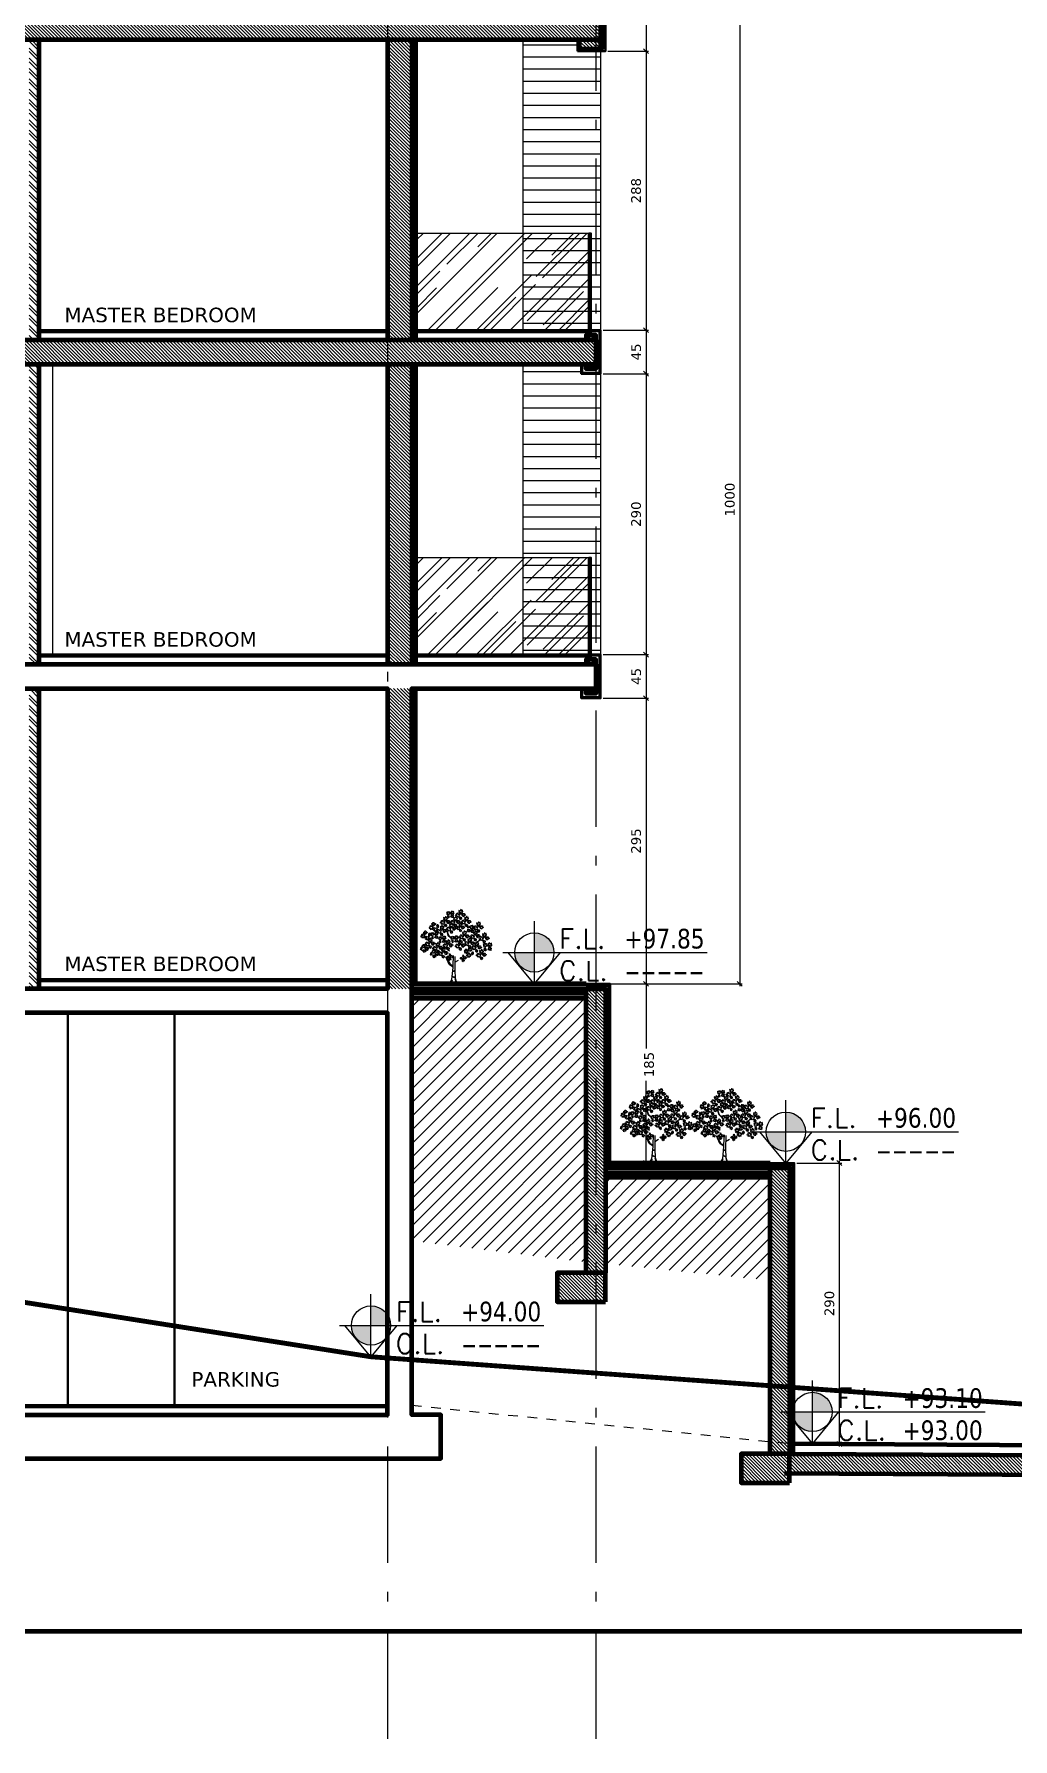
# Model space of a CAD drawing. Header units: inches. Extents: x -48 to 777, y -156 to 510.
# Drawn here: x 85.24 to 95.34, y -6.24 to 11.36 of the extents above; entities that cross this region are included whole.
import ezdxf
from ezdxf.enums import TextEntityAlignment as Align

# ---------------------------------------------------------------- set-up
doc = ezdxf.new("R2010")
doc.units = ezdxf.units.IN
doc.header["$MEASUREMENT"] = 0
for name, pattern in [('ACAD_ISO10W100', [18, 12, -3, 0, -3]), ('HIDDEN', [0.375, 0.25, -0.125]), ('NUHA', [1.45, 0.75, -0.25, 0.2, -0.25])]:
    doc.linetypes.add(name, pattern=pattern)
doc.layers.get('Defpoints').update_dxf_attribs({"lineweight": 5})
for name, color, linetype, lineweight in [('A-AXIS ST', 251, 'ACAD_ISO10W100', 5), ('A-DIM', 9, 'Continuous', 5), ('A-HIDDEN', 254, 'HIDDEN', 5), ('A-PILLARS', 1, 'Continuous', 60), ('A-PLANTS', 3, 'Continuous', 5), ('A-PROJECTION1', 6, 'Continuous', 30), ('A-SIGNS1', 20, 'Continuous', 15), ('A-SIGNS2', 30, 'Continuous', 15), ('A-TEXT', 50, 'Continuous', 15), ('A-WALLS', 7, 'Continuous', 60), ('C-GLASS', 162, 'Continuous', 30), ('C-STONE', 42, 'Continuous', 30), ('C-WOOD', 28, 'Continuous', 30), ('D-GLASS', 171, 'Continuous', 20), ('D-STONE', 52, 'Continuous', 20), ('D-WOOD', 32, 'Continuous', 20), ('H-GLASS', 111, 'Continuous', 5), ('H-PILLARS', 61, 'Continuous', 5), ('H-WALLS', 51, 'Continuous', 5), ('H-WOOD', 26, 'Continuous', 5)]:
    doc.layers.add(name, color=color, linetype=linetype, lineweight=lineweight)
doc.layers.add('HH-DARK GREY', color=7, linetype='Continuous', lineweight=5, true_color=0x404040)
doc.styles.add('ROMAND', font='verdana.ttf')
doc.styles.add('ROMANS', font='romans__.ttf', dxfattribs={"height": 0.14})
doc.dimstyles.new('M-1.50', dxfattribs={"dimtxt": 0.1, "dimasz": 0.05, "dimexe": 0.025, "dimexo": 0.025, "dimgap": 0.05, "dimtad": 1, "dimlfac": 100, "dimrnd": 0.5, "dimzin": 9, "dimdsep": 46, "dimtxsty": 'ROMAND', "dimblk": 'OBLIQUE', "dimcen": 1, "dimdle": 0.025, "dimclrd": 256, "dimclre": 256, "dimclrt": 2, "dimadec": 0, "dimazin": 0, "dimtfac": 0.666667, "dimtmove": 2, "dimatfit": 3, "dimfxl": 0.04, "dimtolj": 1, "dimtzin": 5, "dimlwd": -1, "dimlwe": -1, "dimarcsym": 0})
pattern_1 = [(135, (-37.15157, -11.606277), (-0.0176776695, -0.0176776695), [])]
pattern_2 = [(135, (-37.15157, -8.256277), (-0.0176776695, -0.0176776695), [])]
pattern_3 = [(225, (0, 96.73333), (0.07071068, -0.07071068), [])]

# ---------------------------------------------------------------- blocks, each defined once
blk = doc.blocks.new('GXFHGCGFCD')
at = {"layer": 'A-SIGNS1', "linetype": 'NUHA'}
h = blk.add_hatch(color=256, dxfattribs=at)
h.paths.add_polyline_path([(90.382, 61.33), (90.382, 61.17), (90.542, 61.17, 0.414214)])
h.paths.add_polyline_path([(90.382, 61.17), (90.222, 61.17, 0.414214), (90.382, 61.01)])
at = {"layer": 'A-SIGNS1'}
for p, q in [((90.382, 60.914), (90.382, 61.426)), ((90.126, 61.17), (91.79, 61.17))]:
    blk.add_line(p, q, dxfattribs=at)
blk.add_circle((90.382, 61.17), 0.16, dxfattribs=at)
blk = doc.blocks.new('DGXFHXFGDFD')
at = {"layer": 'A-SIGNS1'}
blk.add_blockref('GXFHGCGFCD', (0, 0), dxfattribs=at)
at = {"layer": 'A-SIGNS2', "linetype": 'NUHA', "style": 'ROMANS'}
for s, p in [('F.L.', (90.583, 61.203)), ('C.L.', (90.583, 60.941))]:
    blk.add_text(s, height=0.16, dxfattribs=at).set_placement(p)
at = {"layer": 'A-SIGNS2', "style": 'ROMANS', "width": 0.910135, "flags": 4}
for tag, p, p2 in [('NIV.FINI', (91.116, 61.203), (91.79, 61.203)), ('NIV.BETON', (91.116, 60.941), (91.79, 60.941))]:
    blk.add_attdef(tag, text='', height=0.16, dxfattribs=at).set_placement(p, p2, align=Align.FIT)
blk = doc.blocks.new('DRC-LEF11')
for points in [[(-325, -375), (-466, 246), (-1031, 401), (-1313, -220), (-1736, 655), (-2512, 105), (-1962, -474), (-2554, -502), (-2526, -855), (-1553, -912), (-1680, -1731), (-1383, -898), (-904, -1406), (-255, -968), (-960, -488)], [(-417, 1201), (-1003, 888), (-1201, 1883), (-369, 1747), (-799, 2129), (-683, 2586), (-117, 2558), (-83, 2361), (183, 2279), (128, 1856), (769, 1999), (639, 1297), (67, 1454), (387, 888), (81, 1263), (-144, 608), (-703, 676)], [(2388, 1443), (2085, 1029), (2097, 1454), (1689, 1326), (1881, 801), (1514, 912), (1881, 685), (1607, 352), (1736, 37), (2056, 236), (2155, 580), (2178, 107), (2575, 142), (2511, 294), (2802, 311), (2435, 807), (2808, 964)], [(1593, -1462), (1791, -2436), (1269, -2493), (1170, -1900), (747, -2451), (-57, -1843), (789, -1236), (154, -1067), (253, -291), (1226, -615), (1621, -262), (2158, -700), (1678, -1293), (2355, -1618)]]:
    blk.add_lwpolyline(points, close=True)
blk = doc.blocks.new('Trf21')
for p, q in [((-0.088, 0.721), (-0.071, 0.665)), ((-0.087, 0.727), (-0.066, 0.667)), ((-0.128, 0.511), (-0.05, 0.451)), ((-0.071, 0.665), (-0.034, 0.628)), ((-0.066, 0.667), (-0.019, 0.627)), ((0.097, 0.63), (0.07, 0.541)), ((0.371, 0.6), (0.306, 0.557)), ((0.001, 0.247), (0.007, 0.388)), ((0.021, 0.296), (0.075, 0.326)), ((0.026, 0.193), (0.029, 0.375)), ((-0.032, 0.01), (-0.112, 0.016)), ((-0.045, 0.009), (-0.017, 0.057)), ((-0.042, 0.034), (0.003, 0.004)), ((-0.013, 0.047), (-0.032, 0.01)), ((-0.021, 0.004), (0.008, 0.026)), ((-0.017, 0.057), (-0.001, 0.225)), ((-0.001, 0.01), (0.092, -0.007)), ((0.003, 0.004), (0.037, 0.028)), ((0.025, 0.071), (0.045, 0.002)), ((0.032, 0.07), (0.026, 0.193)), ((0.056, -0.001), (0.032, 0.07)), ((0.092, -0.007), (0.163, 0.004))]:
    blk.add_line(p, q)
for points in [[(-0.128, 0.511), (-0.083, 0.47)], [(0.099, 0.625), (0.081, 0.552)], [(-0.101, 0.372), (-0.041, 0.269), (-0.001, 0.247)], [(0.005, 0.225), (-0.055, 0.266), (-0.101, 0.372)]]:
    blk.add_lwpolyline(points)
for centre, radius, start, end in [((0.018, 0.125), 0.0346, 210.3847, 292.3327), ((0.018, 0.128), 0.0346, 210.3847, 292.3327), ((0.008, 0.2), 0.0222, 233.6562, 325.635), ((0.006, 0.196), 0.0222, 238.7333, 337.3259)]:
    blk.add_arc(centre, radius, start, end)
for p, xscale, yscale, zscale, rotation in [((-0.032, 0.956), 2.027520000000564e-05, 2.027520000000564e-05, 2.027520000000564e-05, 206.5650511770604), ((0.104, 0.957), 2.433023999999771e-05, 2.433023999999771e-05, 2.433023999999771e-05, 249.2089462000762), ((0.182, 0.861), 2.433023999999771e-05, 2.433023999999771e-05, 2.433023999999771e-05, 249.2089462000762), ((-0.38, 0.664), 2.433024000002827e-05, 2.433024000002827e-05, 2.433024000002827e-05, 355.8174267607223), ((-0.266, 0.78), 2.433024000002827e-05, 2.433024000002827e-05, 2.433024000002827e-05, 355.8174267607223), ((-0.252, 0.669), 2.027520000000564e-05, 2.027520000000564e-05, 2.027520000000564e-05, 206.5650511770604), ((-0.156, 0.736), 2.433023999999771e-05, 2.433023999999771e-05, 2.433023999999771e-05, 249.2089462000762), ((-0.106, 0.858), 2.43302399999876e-05, 2.43302399999876e-05, 2.43302399999876e-05, 251.5650511771555), ((-0.024, 0.767), 2.43302399999876e-05, 2.43302399999876e-05, 2.43302399999876e-05, 251.5650511771555), ((0.031, 0.858), 2.43302399999876e-05, 2.43302399999876e-05, 2.43302399999876e-05, 251.5650511771555), ((0.101, 0.78), 2.027520000001363e-05, 2.027520000001363e-05, 2.027520000001363e-05, 251.2400569682416), ((0.154, 0.66), 2.43302399999876e-05, 2.43302399999876e-05, 2.43302399999876e-05, 251.5650511771555), ((0.24, 0.75), 2.027519999997771e-05, 2.027519999997771e-05, 2.027519999997771e-05, 116.5650511769465), ((0.305, 0.663), 2.43302399999876e-05, 2.43302399999876e-05, 2.43302399999876e-05, 251.5650511771555), ((0.35, 0.784), 2.43302399999876e-05, 2.43302399999876e-05, 2.43302399999876e-05, 251.5650511771555), ((0.43, 0.635), 2.433023999999771e-05, 2.433023999999771e-05, 2.433023999999771e-05, 249.2089462000762), ((-0.392, 0.483), 2.027519999995158e-05, 2.027519999995158e-05, 2.027519999995158e-05, 161.5699608730971), ((-0.316, 0.561), 2.43302399999876e-05, 2.43302399999876e-05, 2.43302399999876e-05, 251.5650511771555), ((-0.256, 0.411), 2.027519999995158e-05, 2.027519999995158e-05, 2.027519999995158e-05, 161.5699608730971), ((-0.211, 0.503), 2.43302399999876e-05, 2.43302399999876e-05, 2.43302399999876e-05, 251.5650511771555), ((-0.144, 0.613), 2.027520000000564e-05, 2.027520000000564e-05, 2.027520000000564e-05, 206.5650511770604), ((-0.137, 0.43), 2.43302399999876e-05, 2.43302399999876e-05, 2.43302399999876e-05, 251.5650511771555), ((-0.069, 0.538), 2.43302399999876e-05, 2.43302399999876e-05, 2.43302399999876e-05, 251.5650511771555), ((0.025, 0.617), 2.027520000000564e-05, 2.027520000000564e-05, 2.027520000000564e-05, 206.5650511770604), ((0.099, 0.534), 2.43302399999876e-05, 2.43302399999876e-05, 2.43302399999876e-05, 251.5650511771555), ((0.213, 0.434), 2.433024000000841e-05, 2.433024000000841e-05, 2.433024000000841e-05, 324.0436233204519), ((0.228, 0.566), 2.433023999999771e-05, 2.433023999999771e-05, 2.433023999999771e-05, 249.2089462000762), ((0.325, 0.509), 2.433023999999771e-05, 2.433023999999771e-05, 2.433023999999771e-05, 249.2089462000762), ((0.39, 0.406), 2.43302399999876e-05, 2.43302399999876e-05, 2.43302399999876e-05, 251.5650511771555), ((0.48, 0.512), 2.433024000003196e-05, 2.433024000003196e-05, 2.433024000003196e-05, 206.2009624171324), ((-0.046, 0.364), 1.520639999998978e-05, 1.520639999998978e-05, 1.520639999998978e-05, 71.5650511771524), ((0.138, 0.347), 1.520639999998978e-05, 1.520639999998978e-05, 1.520639999998978e-05, 71.5650511771524)]:
    blk.add_blockref('DRC-LEF11', p, dxfattribs=dict(xscale=xscale, yscale=yscale, zscale=zscale, rotation=rotation))
blk = doc.blocks.new('_Oblique')
at = {"color": 0, "linetype": 'ByBlock', "lineweight": -2}
blk.add_line((-0.5, -0.5), (0.5, 0.5), dxfattribs=at)
blk = doc.blocks.new('*D780')
at = {"layer": 'A-DIM', "transparency": 16777216}
for p, q in [((91.111, 11.553), (92.548, 11.553)), ((92.523, 11.578), (92.523, 1.528)), ((91.286, 1.553), (92.548, 1.553))]:
    blk.add_line(p, q, dxfattribs=at)
at = {"layer": 'Defpoints', "color": 0, "transparency": 16777216}
for p in [(91.086, 11.553), (91.261, 1.553), (92.523, 1.553)]:
    blk.add_point(p, dxfattribs=at)
at = {"layer": 'A-DIM', "transparency": 16777216, "xscale": 0.05, "yscale": 0.05, "zscale": 0.05}
for p, rotation in [((92.523, 11.553), 90), ((92.523, 1.553), 270)]:
    blk.add_blockref('_Oblique', p, dxfattribs=dict(at, rotation=rotation))
at = {"layer": 'A-DIM', "color": 2, "transparency": 16777216, "insert": (92.421, 6.553), "char_height": 0.1, "attachment_point": 5, "rotation": 90, "style": 'ROMAND'}
blk.add_mtext('\\A1;1000', dxfattribs=at)
blk = doc.blocks.new('*D782')
at = {"layer": 'A-DIM', "transparency": 16777216}
for p, q in [((91.161, 12.953), (91.58, 12.953)), ((91.555, 12.978), (91.555, 11.158)), ((91.161, 11.183), (91.58, 11.183))]:
    blk.add_line(p, q, dxfattribs=at)
at = {"layer": 'Defpoints', "color": 0, "transparency": 16777216}
for p in [(91.136, 12.953), (91.136, 11.183), (91.555, 11.183)]:
    blk.add_point(p, dxfattribs=at)
at = {"layer": 'A-DIM', "transparency": 16777216, "xscale": 0.05, "yscale": 0.05, "zscale": 0.05}
for p, rotation in [((91.555, 12.953), 90), ((91.555, 11.183), 270)]:
    blk.add_blockref('_Oblique', p, dxfattribs=dict(at, rotation=rotation))
at = {"layer": 'A-DIM', "color": 2, "transparency": 16777216, "insert": (91.455, 12.068), "char_height": 0.1, "attachment_point": 5, "rotation": 90, "style": 'ROMAND'}
blk.add_mtext('\\A1;177', dxfattribs=at)
blk = doc.blocks.new('*D783')
at = {"layer": 'A-DIM', "transparency": 16777216}
for p, q in [((91.161, 11.183), (91.58, 11.183)), ((91.555, 11.208), (91.555, 8.278)), ((91.111, 8.303), (91.58, 8.303))]:
    blk.add_line(p, q, dxfattribs=at)
at = {"layer": 'Defpoints', "color": 0, "transparency": 16777216}
for p in [(91.136, 11.183), (91.086, 8.303), (91.555, 8.303)]:
    blk.add_point(p, dxfattribs=at)
at = {"layer": 'A-DIM', "transparency": 16777216, "xscale": 0.05, "yscale": 0.05, "zscale": 0.05}
for p, rotation in [((91.555, 11.183), 90), ((91.555, 8.303), 270)]:
    blk.add_blockref('_Oblique', p, dxfattribs=dict(at, rotation=rotation))
at = {"layer": 'A-DIM', "color": 2, "transparency": 16777216, "insert": (91.453, 9.743), "char_height": 0.1, "attachment_point": 5, "rotation": 90, "style": 'ROMAND'}
blk.add_mtext('\\A1;288', dxfattribs=at)
blk = doc.blocks.new('*D784')
at = {"layer": 'A-DIM', "transparency": 16777216}
for p, q in [((91.111, 8.303), (91.58, 8.303)), ((91.555, 8.328), (91.555, 7.828)), ((91.111, 7.853), (91.58, 7.853))]:
    blk.add_line(p, q, dxfattribs=at)
at = {"layer": 'Defpoints', "color": 0, "transparency": 16777216}
for p in [(91.086, 8.303), (91.086, 7.853), (91.555, 7.853)]:
    blk.add_point(p, dxfattribs=at)
at = {"layer": 'A-DIM', "transparency": 16777216, "xscale": 0.05, "yscale": 0.05, "zscale": 0.05}
for p, rotation in [((91.555, 8.303), 90), ((91.555, 7.853), 270)]:
    blk.add_blockref('_Oblique', p, dxfattribs=dict(at, rotation=rotation))
at = {"layer": 'A-DIM', "color": 2, "transparency": 16777216, "insert": (91.454, 8.078), "char_height": 0.1, "attachment_point": 5, "rotation": 90, "style": 'ROMAND'}
blk.add_mtext('\\A1;45', dxfattribs=at)
blk = doc.blocks.new('*D785')
at = {"layer": 'A-DIM', "transparency": 16777216}
for p, q in [((91.111, 7.853), (91.58, 7.853)), ((91.555, 7.878), (91.555, 4.928)), ((91.111, 4.953), (91.58, 4.953))]:
    blk.add_line(p, q, dxfattribs=at)
at = {"layer": 'Defpoints', "color": 0, "transparency": 16777216}
for p in [(91.086, 7.853), (91.086, 4.953), (91.555, 4.953)]:
    blk.add_point(p, dxfattribs=at)
at = {"layer": 'A-DIM', "transparency": 16777216, "xscale": 0.05, "yscale": 0.05, "zscale": 0.05}
for p, rotation in [((91.555, 7.853), 90), ((91.555, 4.953), 270)]:
    blk.add_blockref('_Oblique', p, dxfattribs=dict(at, rotation=rotation))
at = {"layer": 'A-DIM', "color": 2, "transparency": 16777216, "insert": (91.453, 6.403), "char_height": 0.1, "attachment_point": 5, "rotation": 90, "style": 'ROMAND'}
blk.add_mtext('\\A1;290', dxfattribs=at)
blk = doc.blocks.new('*D786')
at = {"layer": 'A-DIM', "transparency": 16777216}
for p, q in [((91.111, 4.953), (91.58, 4.953)), ((91.555, 4.978), (91.555, 4.478)), ((91.111, 4.503), (91.58, 4.503))]:
    blk.add_line(p, q, dxfattribs=at)
at = {"layer": 'Defpoints', "color": 0, "transparency": 16777216}
for p in [(91.086, 4.953), (91.086, 4.503), (91.555, 4.503)]:
    blk.add_point(p, dxfattribs=at)
at = {"layer": 'A-DIM', "transparency": 16777216, "xscale": 0.05, "yscale": 0.05, "zscale": 0.05}
for p, rotation in [((91.555, 4.953), 90), ((91.555, 4.503), 270)]:
    blk.add_blockref('_Oblique', p, dxfattribs=dict(at, rotation=rotation))
at = {"layer": 'A-DIM', "color": 2, "transparency": 16777216, "insert": (91.454, 4.728), "char_height": 0.1, "attachment_point": 5, "rotation": 90, "style": 'ROMAND'}
blk.add_mtext('\\A1;45', dxfattribs=at)
blk = doc.blocks.new('*D787')
at = {"layer": 'A-DIM', "transparency": 16777216}
for p, q in [((91.111, 4.503), (91.58, 4.503)), ((91.555, 4.528), (91.555, 1.528)), ((91.189, 1.553), (91.58, 1.553))]:
    blk.add_line(p, q, dxfattribs=at)
at = {"layer": 'Defpoints', "color": 0, "transparency": 16777216}
for p in [(91.086, 4.503), (91.164, 1.553), (91.555, 1.553)]:
    blk.add_point(p, dxfattribs=at)
at = {"layer": 'A-DIM', "transparency": 16777216, "xscale": 0.05, "yscale": 0.05, "zscale": 0.05}
for p, rotation in [((91.555, 4.503), 90), ((91.555, 1.553), 270)]:
    blk.add_blockref('_Oblique', p, dxfattribs=dict(at, rotation=rotation))
at = {"layer": 'A-DIM', "color": 2, "transparency": 16777216, "insert": (91.453, 3.028), "char_height": 0.1, "attachment_point": 5, "rotation": 90, "style": 'ROMAND'}
blk.add_mtext('\\A1;295', dxfattribs=at)
blk = doc.blocks.new('*D955')
at = {"layer": 'A-DIM', "transparency": 16777216}
for p, q in [((91.211, 1.553), (91.58, 1.553)), ((91.555, 1.578), (91.555, 0.887)), ((91.555, -0.322), (91.555, 0.553)), ((91.191, -0.297), (91.58, -0.297))]:
    blk.add_line(p, q, dxfattribs=at)
at = {"layer": 'Defpoints', "color": 0, "transparency": 16777216}
for p in [(91.186, 1.553), (91.166, -0.297), (91.555, -0.297)]:
    blk.add_point(p, dxfattribs=at)
at = {"layer": 'A-DIM', "transparency": 16777216, "xscale": 0.05, "yscale": 0.05, "zscale": 0.05}
for p, rotation in [((91.555, 1.553), 90), ((91.555, -0.297), 270)]:
    blk.add_blockref('_Oblique', p, dxfattribs=dict(at, rotation=rotation))
at = {"layer": 'A-DIM', "color": 2, "transparency": 16777216, "insert": (91.587, 0.72), "char_height": 0.1, "attachment_point": 5, "rotation": 90, "style": 'ROMAND'}
blk.add_mtext('\\A1;185', dxfattribs=at)
blk = doc.blocks.new('*D956')
at = {"layer": 'A-DIM', "transparency": 16777216}
for p, q in [((93.111, -0.297), (93.576, -0.297)), ((93.551, -0.272), (93.551, -3.222)), ((93.111, -3.197), (93.576, -3.197))]:
    blk.add_line(p, q, dxfattribs=at)
at = {"layer": 'Defpoints', "color": 0, "transparency": 16777216}
for p in [(93.086, -0.297), (93.086, -3.197), (93.551, -3.197)]:
    blk.add_point(p, dxfattribs=at)
at = {"layer": 'A-DIM', "transparency": 16777216, "xscale": 0.05, "yscale": 0.05, "zscale": 0.05}
for p, rotation in [((93.551, -0.297), 90), ((93.551, -3.197), 270)]:
    blk.add_blockref('_Oblique', p, dxfattribs=dict(at, rotation=rotation))
at = {"layer": 'A-DIM', "color": 2, "transparency": 16777216, "insert": (93.449, -1.747), "char_height": 0.1, "attachment_point": 5, "rotation": 90, "style": 'ROMAND'}
blk.add_mtext('\\A1;290', dxfattribs=at)
blk = doc.blocks.new('land 1')
at = {"layer": 'A-HIDDEN', "const_width": 0.05}
blk.add_lwpolyline([(54.398, -84.31), (56.311, -84.31), (56.448, -84.51), (56.448, -84.51), (56.83, -85.51), (57.289, -86.51), (62.573, -87.51), (68.756, -88.51), (75.405, -89.51), (82.346, -90.51), (88.715, -91.51), (102.502, -92.51), (108.386, -93.51), (114.473, -93.937), (114.473, -93.937)], dxfattribs=at)
at = {"layer": 'A-SIGNS1'}
blk.add_lwpolyline([(88.982, -91.186), (88.715, -91.51), (88.445, -91.186)], dxfattribs=at)
ref = blk.add_blockref('DGXFHXFGDFD', (-25.817, -168.701), dxfattribs=dict(at, xscale=1.267200000000003, yscale=1.267200000000003, zscale=1.267200000000003))
ref.add_attrib('NIV.FINI', '+94.00', dxfattribs={"layer": 'A-SIGNS2', "height": 0.2028, "style": 'ROMAND', "width": 0.797031}).set_placement((89.645, -91.144), (90.473, -91.144), align=Align.FIT)
ref.add_attrib('NIV.BETON', '-----', dxfattribs={"layer": 'A-SIGNS2', "height": 0.2028, "style": 'ROMAND', "width": 1.307645}).set_placement((89.645, -91.476), (90.473, -91.476), align=Align.FIT)

msp = doc.modelspace()

# ---------------------------------------------------------------- hatches: boundary and pattern name
at = {"layer": 'H-GLASS'}
h = msp.add_hatch(dxfattribs=at)
h.set_pattern_fill('AR-RROOF', color=256, scale=0.3, angle=45)
h.set_pattern_definition([(45, (0, 3.35), (0.2545584, 0.6788225), [4.5, -0.6, 1.5, -0.3]), (45, (0.17607, 3.7382), (-0.4942676, 0.0700036), [0.9, -0.099, 1.8, -0.225]), (45, (-0.07425, 3.63638), (0.9609581, 1.24521504), [2.4, -0.42, 1.2, -0.3])])
h.paths.add_polyline_path([(90.96629, 9.30256), (89.18777, 9.30256), (89.18777, 8.30256), (90.96629, 8.30256)])
h = msp.add_hatch(dxfattribs=at)
h.set_pattern_fill('AR-RROOF', color=256, scale=0.3, angle=45)
h.paths.add_polyline_path([(90.96629, 5.95256), (89.18777, 5.95256), (89.18777, 4.95256), (90.96629, 4.95256)])
at = {"layer": 'H-PILLARS'}
h = msp.add_hatch(dxfattribs=at)
h.set_pattern_fill('ANSI31', color=256, scale=0.2, angle=90)
h.paths.add_polyline_path([(91.08629, 11.55256), (74.88472, 11.55256), (74.88472, 11.30256), (91.08629, 11.30256)])
h = msp.add_hatch(dxfattribs=at)
h.set_pattern_fill('ANSI31', color=256, scale=0.2, angle=90)
h.paths.add_polyline_path([(75.08629, 11.30256), (74.88472, 11.30256), (74.88472, 9.43456), (75.08629, 9.43456)])
h.paths.add_polyline_path([(75.08629, 9.23456), (74.88472, 9.23456), (74.88472, 8.20256), (75.08629, 8.20256)])
h.paths.add_polyline_path([(91.03629, 8.20256), (74.88472, 8.20256), (74.88472, 7.95256), (91.03629, 7.95256)])
h = msp.add_hatch(dxfattribs=at)
h.set_pattern_fill('ANSI31', color=256, scale=0.2, angle=90)
h.set_pattern_definition([(135, (0, -3.214337), (-0.0176776695, -0.0176776695), [])])
h.paths.add_polyline_path([(89.13629, 7.95256), (88.88629, 7.95256), (88.88629, 4.85256), (89.13629, 4.85256)])
h.paths.add_polyline_path([(89.13629, 11.30256), (88.88629, 11.30256), (88.88629, 8.20256), (89.13629, 8.20256)])
h = msp.add_hatch(dxfattribs=at)
h.set_pattern_fill('ANSI31', color=256, scale=0.2, angle=90)
h.set_pattern_definition([(135, (-37.15157, -4.906277), (-0.0176776695, -0.0176776695), [])])
h.paths.add_polyline_path([(91.08629, 11.30256), (90.86827, 11.30256), (90.86827, 11.20256), (91.08629, 11.20256)])
h = msp.add_hatch(dxfattribs=at)
h.set_pattern_fill('ANSI31', color=256, scale=0.2, angle=90)
h.set_pattern_definition(pattern_2)
h.paths.add_polyline_path([(91.03629, 8.20256), (90.93629, 8.20256), (90.93629, 8.25256), (91.03629, 8.25256)])
h = msp.add_hatch(dxfattribs=at)
h.set_pattern_fill('ANSI31', color=256, scale=0.2, angle=90)
h.set_pattern_definition(pattern_2)
h.paths.add_polyline_path([(91.03671, 7.95175), (90.93629, 7.95256), (90.93629, 7.90256), (91.03671, 7.90175)])
h = msp.add_hatch(dxfattribs=at)
h.set_pattern_fill('ANSI31', color=256, scale=0.2, angle=90)
h.set_pattern_definition(pattern_1)
h.paths.add_polyline_path([(91.03629, 4.85256), (90.93629, 4.85256), (90.93629, 4.90256), (91.03629, 4.90256)])
h = msp.add_hatch(dxfattribs=at)
h.set_pattern_fill('ANSI31', color=256, scale=0.2, angle=90)
h.set_pattern_definition([(135, (0, 96.73333), (-0.0176776695, -0.0176776695), [])])
h.paths.add_polyline_path([(89.13629, 4.60256), (88.88629, 4.60256), (88.88629, 1.50256), (89.13629, 1.50256)])
h = msp.add_hatch(dxfattribs=at)
h.set_pattern_fill('ANSI31', color=256, scale=0.2, angle=90)
h.set_pattern_definition(pattern_1)
h.paths.add_polyline_path([(91.03671, 4.60175), (90.93629, 4.60256), (90.93629, 4.55256), (91.03671, 4.55175)])
h = msp.add_hatch(dxfattribs=at)
h.set_pattern_fill('ANSI31', color=256, scale=0.2, angle=90)
h.set_pattern_definition([(135, (-286.138556, 96.73333), (-0.0176776695, -0.0176776695), [])])
h.paths.add_polyline_path([(90.93632, 1.50255), (91.13632, 1.50255), (91.13632, -1.42971), (90.93632, -1.42971)])
h = msp.add_hatch(dxfattribs=at)
h.set_pattern_fill('ANSI31', color=256, scale=0.2, angle=90)
h.set_pattern_definition([(135, (-286.675046, 0), (-0.0176776695, -0.0176776695), [])])
h.paths.add_polyline_path([(92.83632, -0.34745), (93.03632, -0.34745), (93.03632, -3.29748), (92.83632, -3.29748)])
h = msp.add_hatch(dxfattribs=at)
h.set_pattern_fill('ANSI31', color=256, scale=0.2, angle=90)
h.set_pattern_definition([(135, (-306.81291, 2.408381), (-0.0176776695, -0.0176776695), [])])
h.paths.add_polyline_path([(91.13632, -1.72971), (91.13632, -1.42971), (90.63632, -1.42971), (90.63632, -1.72971)])
h = msp.add_hatch(dxfattribs=at)
h.set_pattern_fill('ANSI31', color=256, scale=0.2, angle=90)
h.set_pattern_definition([(135, (-304.91291, 0.540604), (-0.0176776695, -0.0176776695), [])])
h.paths.add_polyline_path([(93.03632, -3.59748), (93.03632, -3.29748), (92.53632, -3.29748), (92.53632, -3.59748)])
h = msp.add_hatch(dxfattribs=at)
h.set_pattern_fill('ANSI31', color=256, scale=0.2, angle=90)
h.set_pattern_definition([(135, (0, -1.25), (-0.0176776695, -0.0176776695), [])])
h.paths.add_polyline_path([(109.28896, -3.39748), (93.03632, -3.29748), (93.03632, -3.49748), (109.28957, -3.59748)])
at = {"layer": 'H-WALLS'}
h = msp.add_hatch(dxfattribs=at)
h.set_pattern_fill('ANSI32', color=256, scale=0.2, angle=90)
h.set_pattern_definition([(135, (-404.457835, 111.56264), (-0.053033009, -0.053033009), []), (135, (-404.457835, 111.59799), (-0.053033009, -0.053033009), [])])
h.paths.add_polyline_path([(69.33472, 7.95256), (69.13472, 7.95256), (69.13472, 4.85256), (69.33472, 4.85256)])
h.paths.add_polyline_path([(85.28629, 7.95256), (85.18629, 7.95256), (85.18629, 4.85256), (85.28629, 4.85256)])
h.paths.add_polyline_path([(81.48629, 7.95256), (81.38629, 7.95256), (81.38629, 4.85256), (81.48629, 4.85256)])
h.paths.add_polyline_path([(77.68629, 7.95256), (77.58629, 7.95256), (77.58629, 4.85256), (77.68629, 4.85256)])
h.paths.add_polyline_path([(77.68629, 4.60256), (77.58629, 4.60256), (77.58629, 1.50256), (77.68629, 1.50256)])
h.paths.add_polyline_path([(76.28629, 4.60256), (76.18629, 4.60256), (76.18629, 1.50256), (76.28629, 1.50256)])
h.paths.add_polyline_path([(81.48629, 4.60256), (81.38629, 4.60256), (81.38629, 1.50256), (81.48629, 1.50256)])
h.paths.add_polyline_path([(85.28629, 4.60256), (85.18629, 4.60256), (85.18629, 1.50256), (85.28629, 1.50256)])
h.paths.add_polyline_path([(76.28633, 11.30256), (76.18633, 11.30256), (76.18633, 8.20256), (76.28633, 8.20256)])
h.paths.add_polyline_path([(77.68633, 11.30256), (77.58633, 11.30256), (77.58633, 8.20256), (77.68633, 8.20256)])
h.paths.add_polyline_path([(81.48633, 11.30256), (81.38633, 11.30256), (81.38633, 8.20256), (81.48633, 8.20256)])
h.paths.add_polyline_path([(85.28633, 11.30256), (85.18633, 11.30256), (85.18633, 8.20256), (85.28633, 8.20256)])
at = {"layer": 'H-WOOD'}
h = msp.add_hatch(dxfattribs=at)
h.set_pattern_fill('ANSI31', color=256, angle=135)
h.paths.add_polyline_path([(91.08629, 11.18256), (90.84827, 11.18256), (90.84827, 11.30256), (90.28629, 11.30256), (90.28629, 8.30256), (90.96629, 8.30256), (90.96629, 9.30256), (90.98629, 9.30256), (90.98629, 8.30256), (91.08629, 8.30256)])
h = msp.add_hatch(dxfattribs=at)
h.set_pattern_fill('ANSI31', color=256, angle=135)
h.paths.add_polyline_path([(91.08629, 7.85256), (90.88629, 7.85256), (90.88629, 7.95256), (90.28629, 7.95256), (90.28629, 4.95256), (90.96629, 4.95256), (90.96629, 5.95256), (90.98629, 5.95256), (90.98629, 4.95256), (91.08629, 4.95256)])
at = {"layer": 'HH-DARK GREY'}
h = msp.add_hatch(dxfattribs=at)
h.set_pattern_fill('ANSI31', color=256, scale=0.8, angle=180)
h.set_pattern_definition(pattern_3)
h.paths.add_polyline_path([(90.93632, 1.40253), (89.13629, 1.40252), (89.13629, 1.25256), (89.13629, -1.09962), (90.74807, -1.29748), (90.93632, -1.31647)])
h = msp.add_hatch(dxfattribs=at)
h.set_pattern_fill('ANSI31', color=256, scale=0.8, angle=180)
h.set_pattern_definition(pattern_3)
h.paths.add_polyline_path([(92.83632, -1.5081), (92.83632, -0.44748), (91.13632, -0.44748), (91.13632, -1.33664)])

# ---------------------------------------------------------------- linework, layer by layer
at = {"layer": 'A-AXIS ST', "ltscale": 0.1}
for p, q in [((88.88629, 19.57489), (88.88629, -6.24258)), ((91.03629, 19.57489), (91.03629, -6.24258))]:
    msp.add_line(p, q, dxfattribs=at)
at = {"layer": 'A-DIM'}
msp.add_line((85.42629, 7.95256), (85.42629, 4.95256), dxfattribs=at)
at = {"layer": 'A-HIDDEN', "ltscale": 0.4}
msp.add_line((89.13629, -2.79748), (93.08629, -3.19748), dxfattribs=at)
at = {"layer": 'A-PILLARS'}
for p, q in [((91.08629, 11.55256), (91.08629, 11.30256)), ((88.88629, 11.30256), (88.88629, 8.20256)), ((89.13629, 11.30256), (89.13629, 8.20256)), ((75.08629, 8.20256), (91.03629, 8.20256)), ((91.03629, 8.20256), (91.03629, 7.95256)), ((75.08629, 7.95256), (91.03629, 7.95256)), ((88.88629, 7.95256), (88.88629, 4.85256)), ((89.13629, 7.95256), (89.13629, 4.85256)), ((75.08629, 4.85256), (91.03629, 4.85256)), ((91.03629, 4.85256), (91.03629, 4.60256)), ((92.83632, -0.29748), (91.13632, -0.29748)), ((92.83632, -0.34748), (91.13632, -0.34748)), ((92.83632, -0.39748), (91.13632, -0.39748)), ((92.83632, -0.44748), (91.13632, -0.44748)), ((93.03632, -3.29748), (109.28957, -3.39748)), ((92.98629, -3.49748), (109.28957, -3.59748))]:
    msp.add_line(p, q, dxfattribs=at)
for points in [[(75.08629, 8.20256), (75.08629, 11.30256), (91.08629, 11.30256)], [(91.08629, 11.30256), (91.08629, 11.20256), (90.86827, 11.20256), (90.86827, 11.30256)], [(91.03629, 8.20256), (91.03629, 8.25256), (90.93629, 8.25256), (90.93629, 8.20256)], [(91.03629, 7.95256), (91.03629, 7.90256), (90.93629, 7.90256), (90.93629, 7.95256)], [(54.64435, 4.90252), (54.64435, -5.13079), (112.30077, -5.13079), (112.30077, -4.59864)], [(91.03629, 4.85256), (91.03629, 4.90256), (90.93629, 4.90256), (90.93629, 4.85256)], [(63.38472, -3.34748), (89.43629, -3.34748), (89.43629, -2.89748), (89.13629, -2.89748), (89.13629, 4.60256), (91.03629, 4.60256)], [(91.03629, 4.60256), (91.03629, 4.55256), (90.93629, 4.55256), (90.93629, 4.60256)], [(90.93632, 1.55253), (89.13629, 1.55252)], [(90.93632, 1.50253), (89.13629, 1.50252)], [(90.93632, 1.45253), (89.13629, 1.45252)], [(75.08629, -2.89748), (88.88629, -2.89748), (88.88629, 1.25256), (75.08629, 1.25256), (75.08629, -2.89748)], [(90.93632, 1.40253), (89.13629, 1.40252)], [(109.28957, -3.29748), (93.03632, -3.19748)]]:
    msp.add_lwpolyline(points, dxfattribs=at)
for points in [[(75.08629, 4.60256), (88.88629, 4.60256), (88.88629, 1.50256), (75.08629, 1.50256)], [(90.93632, 1.50255), (91.13632, 1.50255), (91.13632, -1.42971), (90.93632, -1.42971)], [(92.83632, -0.34745), (93.03632, -0.34745), (93.03632, -3.29748), (92.83632, -3.29748)], [(91.13632, -1.72971), (91.13632, -1.42971), (90.63632, -1.42971), (90.63632, -1.72971)], [(93.03632, -3.59748), (93.03632, -3.29748), (92.53632, -3.29748), (92.53632, -3.59748)]]:
    msp.add_lwpolyline(points, close=True, dxfattribs=at)
at = {"layer": 'A-PROJECTION1'}
for p, q in [((85.58629, 1.25256), (85.58629, -2.79748)), ((86.68629, 1.25256), (86.68629, -2.79748))]:
    msp.add_line(p, q, dxfattribs=at)
at = {"layer": 'A-SIGNS1'}
for points in [[(90.66967, 1.87692), (90.40177, 1.55252), (90.13176, 1.87692)], [(93.26664, 0.02692), (92.99874, -0.29748), (92.72873, 0.02692)], [(93.54194, -2.86675), (93.27404, -3.19115), (93.00404, -2.86675)]]:
    msp.add_lwpolyline(points, dxfattribs=at)
at = {"layer": 'A-WALLS'}
for p, q in [((85.28633, 11.30256), (85.28633, 8.20256)), ((85.28629, 7.95256), (85.28629, 4.85256)), ((85.28629, 4.60256), (85.28629, 1.50256))]:
    msp.add_line(p, q, dxfattribs=at)
at = {"layer": 'C-GLASS'}
for points in [[(90.96629, 9.30256), (90.98629, 9.30256), (90.98629, 8.25256), (90.96629, 8.25256)], [(90.96629, 5.95256), (90.98629, 5.95256), (90.98629, 4.90256), (90.96629, 4.90256)]]:
    msp.add_lwpolyline(points, close=True, dxfattribs=at)
at = {"layer": 'C-STONE'}
for p, q in [((91.11629, 12.93256), (91.11629, 11.20256)), ((90.84827, 11.30256), (90.84827, 11.18256)), ((90.86827, 11.30256), (90.86827, 11.20256)), ((90.86827, 11.20256), (91.11629, 11.20256)), ((88.88633, 8.30256), (85.28633, 8.30256)), ((88.88633, 8.28256), (85.28633, 8.28256)), ((90.96629, 8.30256), (89.18777, 8.30256)), ((90.96629, 8.28256), (89.18777, 8.28256)), ((88.88629, 4.95256), (85.28629, 4.95256)), ((88.88629, 4.93256), (85.28629, 4.93256)), ((90.96629, 4.95256), (89.18777, 4.95256)), ((90.96629, 4.93256), (89.18777, 4.93256)), ((89.16777, 1.55252), (89.16777, 4.60256)), ((88.88629, 1.60256), (85.28629, 1.60256)), ((88.88629, 1.58256), (85.28629, 1.58256)), ((88.88629, -2.79744), (75.08629, -2.79744)), ((88.88629, -2.81744), (75.08629, -2.81744))]:
    msp.add_line(p, q, dxfattribs=at)
for points in [[(90.98629, 12.95256), (91.13629, 12.95256), (91.13629, 11.18256), (90.84827, 11.18256)], [(89.16777, 8.20256), (89.16777, 11.30256)], [(89.18777, 8.20256), (89.18777, 11.30256)], [(89.16777, 4.85256), (89.16777, 7.95256)], [(89.18777, 4.85256), (89.18777, 7.95256)], [(89.18629, 4.60256), (89.18629, 1.55252)], [(91.16629, -0.29748), (91.16629, 1.53252), (91.18629, 1.53252), (91.18629, -0.29748)]]:
    msp.add_lwpolyline(points, dxfattribs=at)
for points in [[(90.93632, 1.53252), (91.18629, 1.53252), (91.18629, 1.55252), (90.93632, 1.55252)], [(92.83632, -0.31748), (93.08629, -0.31748), (93.08629, -0.29748), (92.83632, -0.29748)], [(93.08629, -3.29748), (93.06629, -3.29748), (93.06629, -0.31748), (93.08629, -0.31748)]]:
    msp.add_lwpolyline(points, close=True, dxfattribs=at)
at = {"layer": 'C-WOOD'}
for points in [[(90.98629, 8.30256), (91.08629, 8.30256), (91.08629, 7.85256), (90.88629, 7.85256), (90.88629, 7.95256)], [(90.98629, 8.29256), (91.07629, 8.29256), (91.07629, 7.86256), (90.89629, 7.86256), (90.89629, 7.95256)], [(90.98629, 4.95256), (91.08629, 4.95256), (91.08629, 4.50256), (90.88629, 4.50256), (90.88629, 4.60256)], [(90.98629, 4.94256), (91.07629, 4.94256), (91.07629, 4.51256), (90.89629, 4.51256), (90.89629, 4.60256)]]:
    msp.add_lwpolyline(points, dxfattribs=at)
at = {"layer": 'D-GLASS'}
for p, q in [((90.96629, 9.30256), (89.18777, 9.30256)), ((90.96629, 5.95256), (89.18777, 5.95256))]:
    msp.add_line(p, q, dxfattribs=at)
at = {"layer": 'D-STONE'}
msp.add_line((91.18629, 1.55252), (91.18629, -0.29748), dxfattribs=at)
at = {"layer": 'D-WOOD'}
for p, q in [((90.28629, 8.30256), (90.28629, 11.30256)), ((91.08629, 11.18256), (91.08629, 8.30256)), ((90.28629, 4.95256), (90.28629, 7.95256)), ((91.08629, 7.85256), (91.08629, 4.95256))]:
    msp.add_line(p, q, dxfattribs=at)

# ---------------------------------------------------------------- block references
at = {"layer": 'A-DIM'}
msp.add_blockref('land 1', (0, 89.21287), dxfattribs=at)
at = {"layer": 'A-PLANTS', "xscale": 0.75, "yscale": 0.75, "zscale": 0.75}
for p in [(89.56349, 1.5547), (91.62884, -0.2953), (92.3595, -0.2953)]:
    msp.add_blockref('Trf21', p, dxfattribs=at)
at = {"layer": 'A-SIGNS1'}
ref = msp.add_blockref('DGXFHXFGDFD', (-24.13013, -75.63784), dxfattribs=dict(at, xscale=1.267200000000003, yscale=1.267200000000003, zscale=1.267200000000003))
ref.add_attrib('NIV.FINI', '+97.85', dxfattribs={"layer": 'A-SIGNS2', "height": 0.202752, "style": 'ROMAND', "width": 0.797031}).set_placement((91.33188, 1.91877), (92.15985, 1.91877), align=Align.FIT)
ref.add_attrib('NIV.BETON', '-----', dxfattribs={"layer": 'A-SIGNS2', "height": 0.202752, "style": 'ROMAND', "width": 1.307645}).set_placement((91.33188, 1.58701), (92.15985, 1.58701), align=Align.FIT)
ref = msp.add_blockref('DGXFHXFGDFD', (-21.53316, -77.48784), dxfattribs=dict(at, xscale=1.267200000000003, yscale=1.267200000000003, zscale=1.267200000000003))
ref.add_attrib('NIV.FINI', '+96.00', dxfattribs={"layer": 'A-SIGNS2', "height": 0.202752, "style": 'ROMAND', "width": 0.797031}).set_placement((93.92886, 0.06877), (94.75682, 0.06877), align=Align.FIT)
ref.add_attrib('NIV.BETON', '-----', dxfattribs={"layer": 'A-SIGNS2', "height": 0.202752, "style": 'ROMAND', "width": 1.307645}).set_placement((93.92886, -0.26299), (94.75682, -0.26299), align=Align.FIT)
ref = msp.add_blockref('DGXFHXFGDFD', (-21.25786, -80.38151), dxfattribs=dict(at, xscale=1.267200000000003, yscale=1.267200000000003, zscale=1.267200000000003))
ref.add_attrib('NIV.FINI', '+93.10', dxfattribs={"layer": 'A-SIGNS2', "height": 0.202752, "style": 'ROMAND', "width": 0.797031}).set_placement((94.20416, -2.8249), (95.03213, -2.8249), align=Align.FIT)
ref.add_attrib('NIV.BETON', '+93.00', dxfattribs={"layer": 'A-SIGNS2', "height": 0.202752, "style": 'ROMAND', "width": 0.797031}).set_placement((94.20416, -3.15666), (95.03213, -3.15666), align=Align.FIT)

# ---------------------------------------------------------------- texts
at = {"layer": 'A-TEXT', "char_height": 0.15, "width": 2.3447222, "attachment_point": 1, "style": 'ROMAND'}
for s, insert in [('MASTER BEDROOM', (85.54877, 8.53507)), ('MASTER BEDROOM', (85.54877, 5.18507)), ('MASTER BEDROOM', (85.54877, 1.83507)), ('PARKING', (86.86018, -2.45527))]:
    msp.add_mtext(s, dxfattribs=dict(at, insert=insert))

# ---------------------------------------------------------------- dimensions: what is measured, and where the dimension line sits
at = {"layer": 'A-DIM'}
for base, p1, p2, picture, middle in [((91.55513, 11.18256), (91.13629, 12.95256), (91.13629, 11.18256), '*D782', (91.45496, 12.06756)), ((92.52301, 1.55252), (91.08629, 11.55256), (91.26067, 1.55252), '*D780', (92.42096, 6.55254)), ((91.55513, 8.30256), (91.13629, 11.18256), (91.08629, 8.30256), '*D783', (91.45284, 9.74256)), ((91.55513, 7.85256), (91.08629, 8.30256), (91.08629, 7.85256), '*D784', (91.45408, 8.07756)), ((91.55513, 4.95256), (91.08629, 7.85256), (91.08629, 4.95256), '*D785', (91.45304, 6.40256)), ((91.55513, 4.50256), (91.08629, 4.95256), (91.08629, 4.50256), '*D786', (91.45408, 4.72756)), ((91.55513, 1.55252), (91.08629, 4.50256), (91.16388, 1.55252), '*D787', (91.45304, 3.02754)), ((93.55124, -3.19748), (93.08629, -0.29748), (93.08629, -3.19748), '*D956', (93.44916, -1.74748))]:
    dim = msp.add_linear_dim(base=base, p1=p1, p2=p2, angle=90, dimstyle='M-1.50', dxfattribs=at)
    dim.commit()
    dim.dimension.update_dxf_attribs({"geometry": picture, "text_midpoint": middle})
dim = msp.add_linear_dim(base=(91.55513, -0.29748), p1=(91.18629, 1.55252), p2=(91.16629, -0.29748), angle=90, dimstyle='M-1.50', dxfattribs=at)
dim.commit()
dim.dimension.update_dxf_attribs({"geometry": '*D955', "text_midpoint": (91.58725, 0.7198), "dimtype": 160})

doc.saveas('drawing.dxf')
